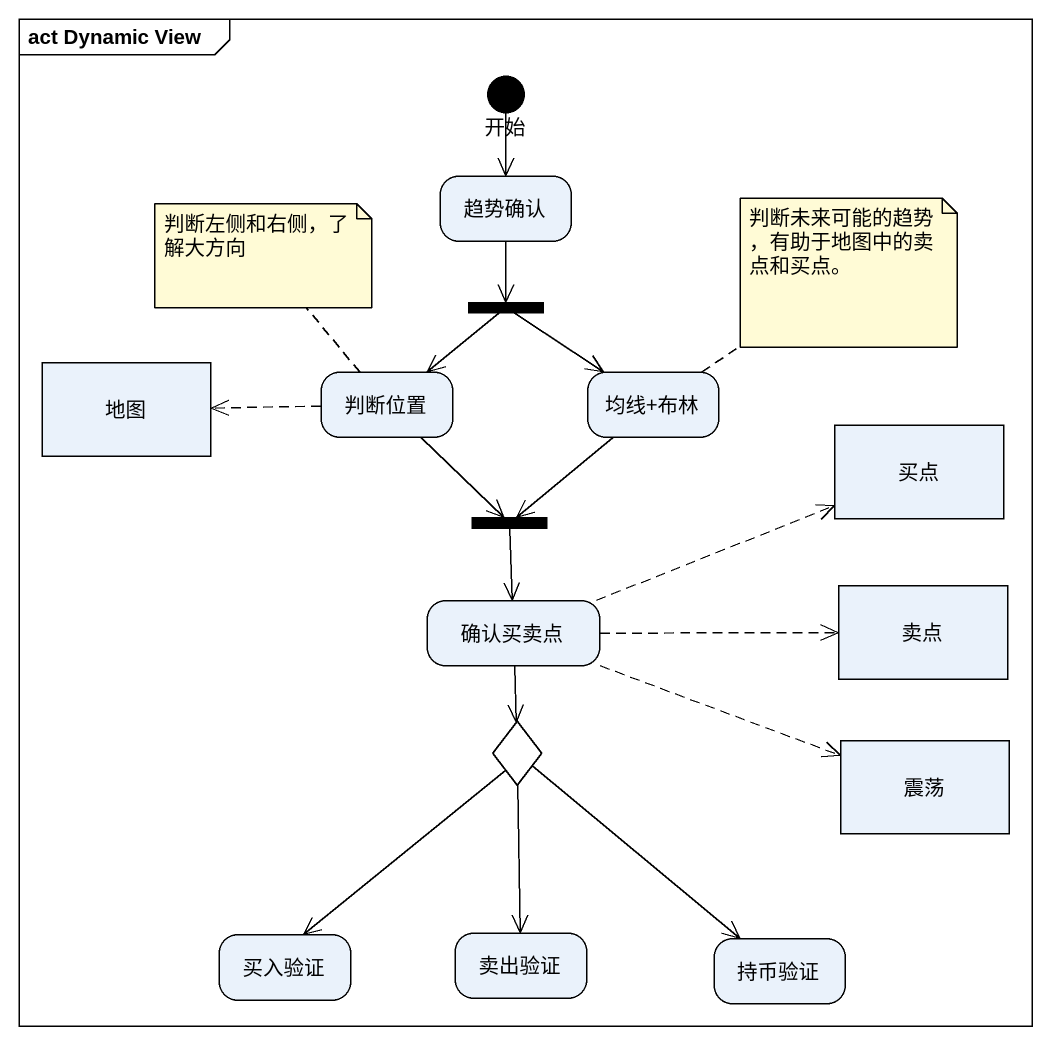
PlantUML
@startuml
mainframe act Dynamic View
hide empty description
state 开始 <<start>>
state 趋势确认
state fork1 <<fork>>
state 地图 <<object>>
state 判断位置
state "均线+布林" as 均线_布林
state 买点 <<object>>
state fork2 <<join>>
state 确认买卖点
state 卖点 <<object>>
state choice1 <<choice>>
state 震荡 <<object>>
state 买入验证
state 卖出验证
state 持币验证
开始 --> 趋势确认
趋势确认 --> fork1
fork1 --> 判断位置
fork1 --> 均线_布林
判断位置 -left[dashed]-> 地图
判断位置 --> fork2
均线_布林 --> fork2
fork2 --> 确认买卖点
确认买卖点 -right[dashed]-> 买点
确认买卖点 -right[dashed]-> 卖点
确认买卖点 --> choice1
确认买卖点 -right[dashed]-> 震荡
choice1 --> 买入验证
choice1 --> 卖出验证
choice1 --> 持币验证
note top of 判断位置 : 判断左侧和右侧，了解大方向
note top of 均线_布林 : 判断未来可能的趋势，有助于地图中的卖点和买点。
@enduml
